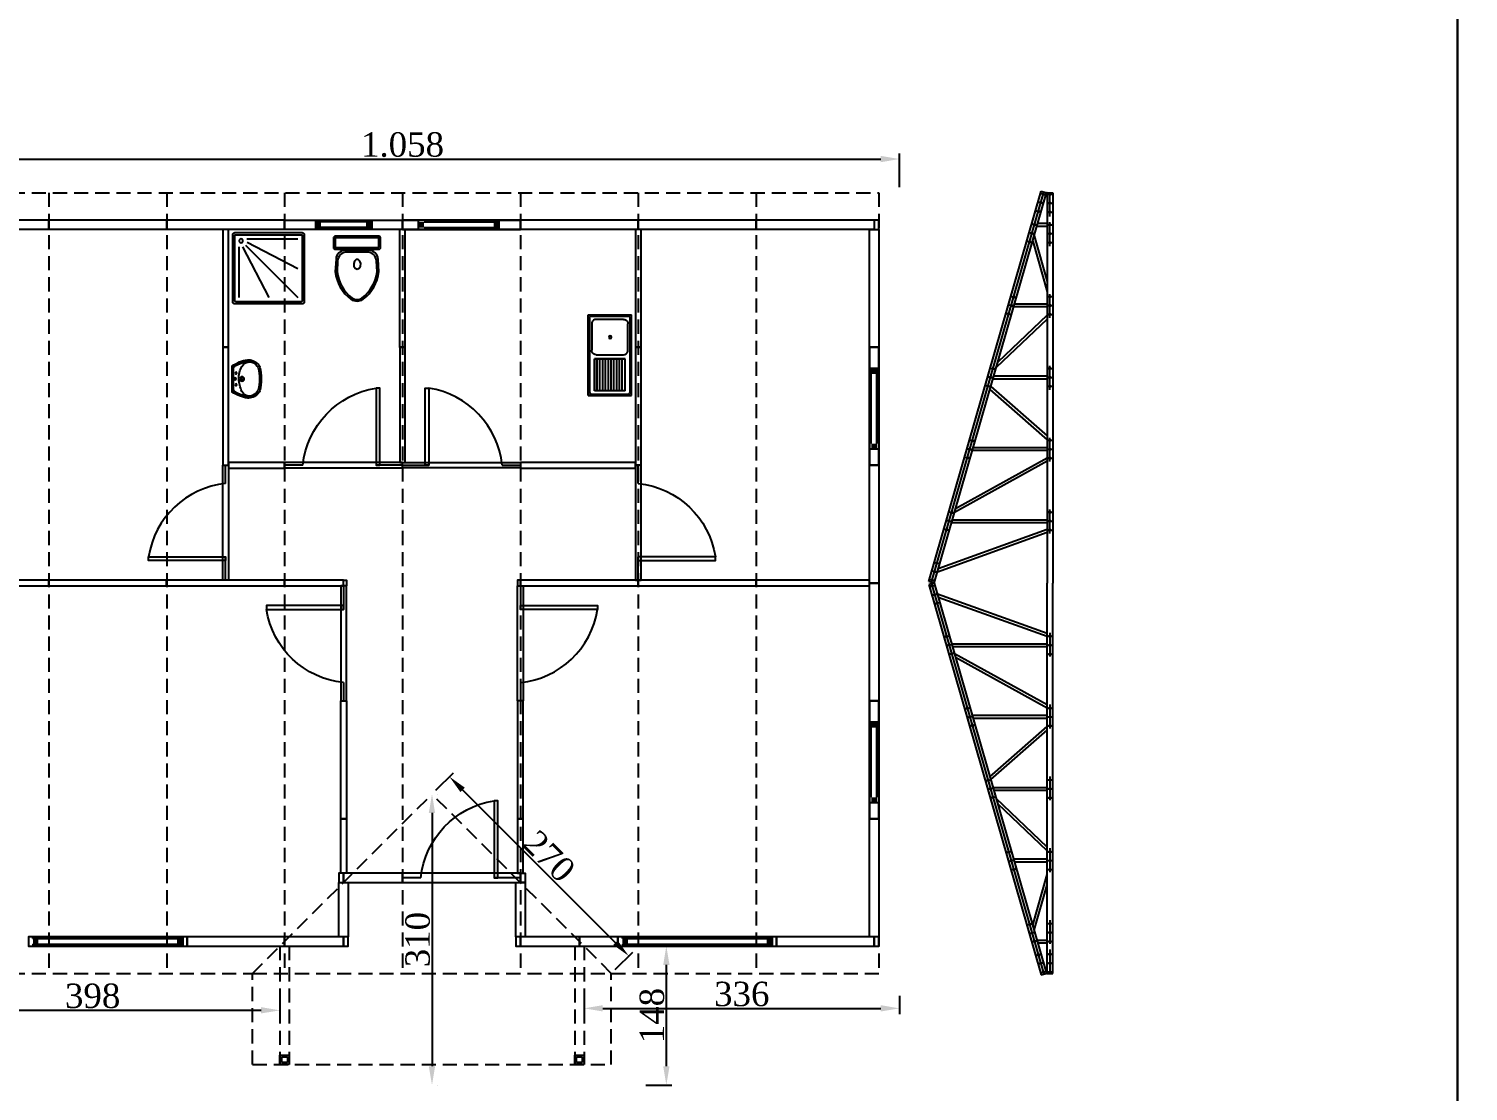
# Model space of a CAD drawing. Header units: millimetres. Extents: x 202729 to 220821, y -210537 to -202962.
# Drawn here: x 208402 to 209934, y -205746 to -204615 of the extents above; entities that cross this region are included whole.
import ezdxf

# ---------------------------------------------------------------- set-up
doc = ezdxf.new("R2010")
doc.units = ezdxf.units.MM
doc.header["$MEASUREMENT"] = 0
doc.linetypes.add('DASHED', pattern=[0.75, 0.5, -0.25])
for name, color, linetype in [('Block1', 255, 'Continuous'), ('DUVAR', 7, 'Continuous'), ('KAPI-PEN', 3, 'Continuous'), ('PANO', 11, 'Continuous'), ('TEFRIS', 4, 'Continuous'), ('ZEMİN', 191, 'Continuous'), ('ÖLÇÜLENDİRME', 121, 'Continuous')]:
    doc.layers.add(name, color=color, linetype=linetype)
doc.styles.add('133', font='times.ttf')
doc.dimstyles.new('MAKAS', dxfattribs={"dimscale": 20, "dimtxt": 1.3, "dimasz": 1, "dimexe": 0.3, "dimexo": 0.3, "dimgap": 0.1, "dimtad": 1, "dimrnd": 1, "dimzin": 12, "dimdsep": 46, "dimlunit": 6, "dimtxsty": '133', "dimcen": 0.8, "dimdle": 0.0005, "dimclrd": 4, "dimclre": 6, "dimclrt": 2, "dimazin": 3, "dimtfac": 1, "dimtmove": 0, "dimatfit": 2, "dimldrblk": 'DOTSMALL', "dimfxl": 0, "dimtolj": 1, "dimtzin": 0, "dimarcsym": 0})

# ---------------------------------------------------------------- blocks, each defined once
blk = doc.blocks.new('110')
blk.add_lwpolyline([(74265.2, -40100.5), (74265.2, -40226), (74275.2, -40226), (74275.2, -40100.5)], close=True)
blk = doc.blocks.new('kg')
at = {"layer": 'PANO', "color": 1}
for p, q in [((-19542.4, -7126.4), (-19602.4, -7126.4)), ((-19542.4, -7132.4), (-19602.4, -7132.4))]:
    blk.add_line(p, q, dxfattribs=at)
for points in [[(-19602.4, -7124.4), (-19602.4, -7134.4)], [(-19542.4, -7124.4), (-19542.4, -7134.4)]]:
    blk.add_lwpolyline(points, dxfattribs=at)
for points in [[(-19602.4, -7126.4), (-19596.4, -7126.4), (-19602.4, -7132.4), (-19596.4, -7132.4)], [(-19542.4, -7126.4), (-19548.4, -7126.4), (-19542.4, -7132.4), (-19548.4, -7132.4)]]:
    blk.add_solid(points, dxfattribs=at)
blk = doc.blocks.new('ehr')
at = {"layer": 'PANO', "color": 1}
for p, q in [((-20063, -6682.3), (-19983, -6682.3)), ((-20063, -6688.3), (-19983, -6688.3))]:
    blk.add_line(p, q, dxfattribs=at)
for points in [[(-20069, -6690.3), (-20069, -6680.3)], [(-19983, -6690.3), (-19983, -6680.3)]]:
    blk.add_lwpolyline(points, dxfattribs=at)
for points in [[(-20069, -6688.3), (-20063, -6688.3), (-20069, -6682.3), (-20063, -6682.3)], [(-19983, -6688.3), (-19989, -6688.3), (-19983, -6682.3), (-19989, -6682.3)]]:
    blk.add_solid(points, dxfattribs=at)
blk = doc.blocks.new('jyt')
at = {"layer": 'PANO', "color": 1}
for p, q in [((-19934.2, -6827.4), (-19934.2, -6747.4)), ((-19928.2, -6827.4), (-19928.2, -6747.4))]:
    blk.add_line(p, q, dxfattribs=at)
for points in [[(-19926.2, -6747.4), (-19936.2, -6747.4)], [(-19926.2, -6833.4), (-19936.2, -6833.4)]]:
    blk.add_lwpolyline(points, dxfattribs=at)
for points in [[(-19928.2, -6747.4), (-19928.2, -6753.4), (-19934.2, -6747.4), (-19934.2, -6753.4)], [(-19928.2, -6833.4), (-19928.2, -6827.4), (-19934.2, -6833.4), (-19934.2, -6827.4)]]:
    blk.add_solid(points, dxfattribs=at)
blk = doc.blocks.new('113')
for points in [[(74265.2, -40728), (74265.2, -40853.5), (74275.2, -40853.5), (74275.2, -40728)], [(74265.2, -40728), (74265.2, -40853.5), (74275.2, -40853.5), (74275.2, -40728)], [(74275.2, -40853.5), (74275.2, -40728), (74265.2, -40728), (74265.2, -40853.5)]]:
    blk.add_lwpolyline(points, close=True)
at = {"layer": 'KAPI-PEN'}
for points in [[(74270.2, -40728), (74270.2, -40756)], [(74270.2, -40834), (74270.2, -40853.5)]]:
    blk.add_lwpolyline(points, dxfattribs=at)
blk.add_lwpolyline([(74270.2, -40834, -0.341049), (74188.2, -40756), (74270.2, -40756), (74270.2, -40752), (74188.2, -40752), (74188.2, -40756)], format="xyb", dxfattribs=at)
blk = doc.blocks.new('gfj')
at = {"layer": 'Block1', "color": 1}
for p, q in [((-3418.2, -20535), (-3418.2, -20533)), ((-3418.2, -20541), (-3418.2, -20543))]:
    blk.add_line(p, q, dxfattribs=at)
at = {"layer": 'PANO', "color": 1}
for p, q in [((-3418.2, -20535), (-3258.7, -20535)), ((-3418.2, -20541), (-3258.7, -20541))]:
    blk.add_line(p, q, dxfattribs=at)
blk.add_lwpolyline([(-3258.7, -20543), (-3258.7, -20533)], dxfattribs=at)
for points in [[(-3418.2, -20541), (-3412.2, -20541), (-3418.2, -20535), (-3412.2, -20535)], [(-3258.7, -20541), (-3264.7, -20541), (-3258.7, -20535), (-3264.7, -20535)]]:
    blk.add_solid(points, dxfattribs=at)
blk = doc.blocks.new('D')
blk.add_lwpolyline([(69161.3, -39614.6), (69286.8, -39614.6), (69286.8, -39608.6), (69161.3, -39608.6)], close=True)
blk = doc.blocks.new('KAPI')
for points in [[(68907.3, -39991.1), (68907.3, -40116.6), (68913.3, -40116.6), (68913.3, -39991.1)], [(68907.3, -39991.1), (68907.3, -40116.6), (68913.3, -40116.6), (68913.3, -39991.1)], [(68913.3, -40116.6), (68913.3, -39991.1), (68907.3, -39991.1), (68907.3, -40116.6)]]:
    blk.add_lwpolyline(points, close=True)
at = {"layer": 'KAPI-PEN'}
for points in [[(68910.3, -39991.1), (68910.3, -40019.1)], [(68910.3, -40097.1), (68910.3, -40116.6)]]:
    blk.add_lwpolyline(points, dxfattribs=at)
blk.add_lwpolyline([(68910.3, -40097.1, -0.341049), (68828.3, -40019.1), (68910.3, -40019.1), (68910.3, -40015.1), (68828.3, -40015.1), (68828.3, -40019.1)], format="xyb", dxfattribs=at)
blk = doc.blocks.new('KLOZET')
at = {"layer": 'TEFRIS'}
for p, q in [((-15, 12.4), (-13.8, 12.4)), ((-15, -12.4), (-13.8, -12.4))]:
    blk.add_line(p, q, dxfattribs=at)
for points in [[(-67.2, -6.6, 0.199825), (-37.9, -23.2), (-24.4, -22.4, 0.397632), (-15, -12.4), (-15, 12.4, 0.397632), (-24.4, 22.4), (-37.9, 23.2, 0.199825), (-67.2, 6.6, 0.284389)], [(-37.8, -21.3), (-26.4, -20.7, 0.398989), (-16.9, -10.7), (-16.9, 10.7, 0.398989), (-26.4, 20.7), (-37.8, 21.3, 0.197715), (-65.7, 5.6, 0.284389), (-65.7, -5.6, 0.197715)], [(-2, -25.1, 0.414214), (0, -23.1), (0, 23.1, 0.414214), (-2, 25.1), (-11.8, 25.1, 0.414214), (-13.8, 23.1), (-13.8, -23.1, 0.414214), (-11.8, -25.1)]]:
    blk.add_lwpolyline(points, format="xyb", close=True, dxfattribs=at)
blk.add_lwpolyline([(-11.9, -23.2), (-1.9, -23.2), (-1.9, 23.2), (-11.9, 23.2)], close=True, dxfattribs=at)
at = {"layer": 'TEFRIS', "linetype": 'Continuous'}
blk.add_polyline3d([(-35, -0.1, 0), (-34.2, -2.2, 0), (-32, -3.6, 0), (-29.1, -3.9, 0), (-26.5, -3, 0), (-24.9, -1.2, 0), (-24.9, 0.9, 0), (-26.5, 2.7, 0), (-29.1, 3.6, 0), (-32, 3.3, 0), (-34.2, 1.9, 0), (-35, -0.1, 0)], dxfattribs=at)
blk = doc.blocks.new('LAVABO')
at = {"layer": 'TEFRIS'}
for points in [[(13.9, 0, 0.112842), (20.4, 16.5, 0.051406), (20.4, 17.4, 0.218961), (14.4, 28.5, 0.113197), (12.7, 29.3, 0.122001), (-12.7, 29.3, 0.113197), (-14.4, 28.5, 0.218961), (-20.4, 17.4, 0.051406), (-20.4, 16.5, 0.112842), (-13.9, 0)], [(10, 1.2, 0.248162), (13.8, 2.8, 0.097547), (18.6, 16.6, 0.057084), (18.6, 17.5, 0.205938), (13.7, 26.7, 0.12541), (11.8, 27.7, 0.11725), (-11.8, 27.7, 0.12541), (-13.7, 26.7, 0.174088), (-18.3, 19.3, 0.114282), (-18.6, 16.6, 0.097547), (-13.8, 2.8, 0.248162), (-10, 1.2)]]:
    blk.add_lwpolyline(points, format="xyb", close=True, dxfattribs=at)
blk.add_lwpolyline([(-18.3, 19.3, 0.321438), (-13.2, 10.3, 0.098457), (0, 7.1, 0.139763), (13.2, 10.3, 0.277065), (18.3, 19.3)], format="xyb", dxfattribs=at)
for centre, radius in [((-6.2, 4), 0.923), ((0, 10.5), 2.31), ((0, 10.5), 1.42), ((0, 3.2), 1.08), ((6.2, 4), 0.923)]:
    blk.add_circle(centre, radius, dxfattribs=at)
blk = doc.blocks.new('DUS')
at = {"layer": 'TEFRIS'}
for p, q in [((-1.6, 0.7), (-73.1, 0.7)), ((-75.3, -1.6), (-75.3, -73.1)), ((-73.1, -2.4), (-73.1, -72.3)), ((-2.4, -1.6), (-72.3, -1.6)), ((-14.5, -6.2), (-68.5, -6.2)), ((-14.6, -9.6), (-68.5, -37.7)), ((-12.9, -12.9), (-68.5, -68.5)), ((-9.6, -14.6), (-37.7, -68.5)), ((-6.2, -68.5), (-6.2, -14.5)), ((-1.6, -72.3), (-1.6, -2.4)), ((0.7, -73.1), (0.7, -1.6)), ((-73.1, -75.3), (-1.6, -75.3)), ((-72.3, -73.1), (-2.4, -73.1))]:
    blk.add_line(p, q, dxfattribs=at)
blk.add_circle((-8.2, -8.2), 2.03, dxfattribs=at)
for centre, radius, start, end in [((-73.1, -1.6), 2.28, 90, 180), ((-1.6, -1.6), 2.28, 0, 90), ((-72.3, -2.4), 0.76, 90, 180), ((-2.4, -2.4), 0.76, 360, 90), ((-73.1, -73.1), 2.28, 180, 270), ((-72.3, -72.3), 0.76, 180, 270), ((-2.4, -72.3), 0.76, 270, 0), ((-1.6, -73.1), 2.28, 270, 360)]:
    blk.add_arc(centre, radius, start, end, dxfattribs=at)
blk = doc.blocks.new('*D7270')
at = {"layer": 'Defpoints', "color": 0}
for p in [(209328.9, -204753.6), (208270.9, -204789.5), (209328.9, -204789.5)]:
    blk.add_point(p, dxfattribs=at)
at = {"layer": 'DUVAR', "color": 6, "lineweight": -2}
for p, q in [((208270.9, -204783.5), (208270.9, -204747.6)), ((209328.9, -204783.5), (209328.9, -204747.6))]:
    blk.add_line(p, q, dxfattribs=at)
at = {"layer": 'DUVAR', "color": 4, "lineweight": -2}
blk.add_line((208290.9, -204753.6), (209308.9, -204753.6), dxfattribs=at)
at = {"layer": 'DUVAR', "color": 4}
for points in [[(208290.9, -204750.3), (208290.9, -204757), (208270.9, -204753.6)], [(209308.9, -204757), (209308.9, -204750.3), (209328.9, -204753.6)]]:
    blk.add_solid(points, dxfattribs=at)
at = {"layer": 'DUVAR', "color": 2, "insert": (208799.9, -204738.4), "char_height": 26, "attachment_point": 5, "style": '133'}
blk.add_mtext('\\A1;1.058', dxfattribs=at)
blk = doc.blocks.new('_DotSmall')
at = {"color": 0, "linetype": 'ByBlock', "const_width": 0.5}
blk.add_lwpolyline([(-0.0625, 0, 1), (0.0625, 0, 1)], format="xyb", close=True, dxfattribs=at)
blk = doc.blocks.new('*D7271')
at = {"layer": 'Defpoints', "color": 0}
for p in [(208993.1, -205638.6), (209328.9, -205638.6), (209328.9, -205657.8)]:
    blk.add_point(p, dxfattribs=at)
at = {"layer": 'DUVAR', "color": 6, "lineweight": -2}
for p, q in [((208993.1, -205644.6), (208993.1, -205663.8)), ((209328.9, -205644.6), (209328.9, -205663.8))]:
    blk.add_line(p, q, dxfattribs=at)
at = {"layer": 'DUVAR', "color": 4, "lineweight": -2}
blk.add_line((209013.1, -205657.8), (209308.9, -205657.8), dxfattribs=at)
at = {"layer": 'DUVAR', "color": 4}
for points in [[(209013.1, -205654.4), (209013.1, -205661.1), (208993.1, -205657.8)], [(209308.9, -205661.1), (209308.9, -205654.4), (209328.9, -205657.8)]]:
    blk.add_solid(points, dxfattribs=at)
at = {"layer": 'DUVAR', "color": 2, "insert": (209161, -205642.6), "char_height": 26, "attachment_point": 5, "style": '133'}
blk.add_mtext('\\A1;336', dxfattribs=at)
blk = doc.blocks.new('*D7272')
at = {"layer": 'Defpoints', "color": 0}
for p in [(208270.9, -205633.1), (208669.4, -205633.1), (208270.9, -205659.9)]:
    blk.add_point(p, dxfattribs=at)
at = {"layer": 'DUVAR', "color": 6, "lineweight": -2}
for p, q in [((208270.9, -205639.1), (208270.9, -205665.9)), ((208669.4, -205639.1), (208669.4, -205665.9))]:
    blk.add_line(p, q, dxfattribs=at)
at = {"layer": 'DUVAR', "color": 4, "lineweight": -2}
blk.add_line((208649.4, -205659.9), (208290.9, -205659.9), dxfattribs=at)
at = {"layer": 'DUVAR', "color": 4}
for points in [[(208290.9, -205656.5), (208290.9, -205663.2), (208270.9, -205659.9)], [(208649.4, -205663.2), (208649.4, -205656.5), (208669.4, -205659.9)]]:
    blk.add_solid(points, dxfattribs=at)
at = {"layer": 'DUVAR', "color": 2, "insert": (208470.1, -205644.6), "char_height": 26, "attachment_point": 5, "style": '133'}
blk.add_mtext('\\A1;398', dxfattribs=at)
blk = doc.blocks.new('*D7273')
at = {"layer": 'Defpoints', "color": 0}
for p in [(209052.8, -205591.5), (209052.8, -205739.5), (209080.7, -205739.5)]:
    blk.add_point(p, dxfattribs=at)
at = {"layer": 'DUVAR', "color": 6, "lineweight": -2}
for p, q in [((209058.8, -205591.5), (209086.7, -205591.5)), ((209058.8, -205739.5), (209086.7, -205739.5))]:
    blk.add_line(p, q, dxfattribs=at)
at = {"layer": 'DUVAR', "color": 4, "lineweight": -2}
blk.add_line((209080.7, -205611.5), (209080.7, -205719.5), dxfattribs=at)
at = {"layer": 'DUVAR', "color": 4}
for points in [[(209084.1, -205611.5), (209077.4, -205611.5), (209080.7, -205591.5)], [(209077.4, -205719.5), (209084.1, -205719.5), (209080.7, -205739.5)]]:
    blk.add_solid(points, dxfattribs=at)
at = {"layer": 'DUVAR', "color": 2, "insert": (209065.5, -205665.5), "char_height": 26, "attachment_point": 5, "rotation": 90, "style": '133'}
blk.add_mtext('\\A1;148', dxfattribs=at)
blk = doc.blocks.new('*D7274')
at = {"layer": 'Defpoints', "color": 0}
for p in [(208831.3, -205429.7), (209040.7, -205602), (209022.1, -205620.5)]:
    blk.add_point(p, dxfattribs=at)
at = {"layer": 'DUVAR', "color": 6, "lineweight": -2}
for p, q in [((208835.5, -205425.4), (208854, -205406.9)), ((209026.4, -205616.3), (209044.9, -205597.8))]:
    blk.add_line(p, q, dxfattribs=at)
at = {"layer": 'DUVAR', "color": 4, "lineweight": -2}
blk.add_line((208863.9, -205425.3), (209026.5, -205587.9), dxfattribs=at)
at = {"layer": 'DUVAR', "color": 4}
for points in [[(208866.3, -205422.9), (208861.6, -205427.6), (208849.8, -205411.1)], [(209024.2, -205590.2), (209028.9, -205585.5), (209040.7, -205602)]]:
    blk.add_solid(points, dxfattribs=at)
at = {"layer": 'DUVAR', "color": 2, "insert": (208956, -205495.8), "char_height": 26, "attachment_point": 5, "rotation": 315, "style": '133'}
blk.add_mtext('\\A1;270', dxfattribs=at)
blk = doc.blocks.new('*D7275')
at = {"layer": 'Defpoints', "color": 0}
for p in [(208831.3, -205429.7), (208831.3, -205739.5), (208831.3, -205739.5)]:
    blk.add_point(p, dxfattribs=at)
at = {"layer": 'DUVAR', "color": 6, "lineweight": -2}
for p, q in [((208837.3, -205429.7), (208837.3, -205429.7)), ((208837.3, -205739.5), (208837.3, -205739.5))]:
    blk.add_line(p, q, dxfattribs=at)
at = {"layer": 'DUVAR', "color": 4, "lineweight": -2}
blk.add_line((208831.3, -205449.7), (208831.3, -205719.5), dxfattribs=at)
at = {"layer": 'DUVAR', "color": 4}
for points in [[(208834.6, -205449.7), (208827.9, -205449.7), (208831.3, -205429.7)], [(208827.9, -205719.5), (208834.6, -205719.5), (208831.3, -205739.5)]]:
    blk.add_solid(points, dxfattribs=at)
at = {"layer": 'DUVAR', "color": 2, "insert": (208816.1, -205584.6), "char_height": 26, "attachment_point": 5, "rotation": 90, "style": '133'}
blk.add_mtext('\\A1;310', dxfattribs=at)
blk = doc.blocks.new('EVYE')
at = {"layer": 'TEFRIS'}
for p, q in [((-45.2, 24.7), (40.8, 24.7)), ((-45.2, 24.7), (-45.2, -21.3)), ((-41.7, 23.2), (37.3, 23.2)), ((-40.2, -12.8, -1.5), (-40.2, 16.2, -1.5)), ((-35.4, 21, -1.5), (-7.4, 21, -1.5)), ((35.8, 18.1, -1.7), (1.9, 18.1, -1.7)), ((1.9, 18.1, -1.7), (1.9, -14.6, -1.7)), ((35.8, -14.6, -1.7), (35.8, 18.1, -1.7)), ((40.8, 24.7), (40.8, -21.3)), ((35.8, 15.1, -1.7), (1.9, 15.1, -1.7)), ((35.8, 12.2, -1.7), (1.9, 12.2, -1.7)), ((35.8, 9.2, -1.7), (1.9, 9.2, -1.7)), ((35.8, 6.2, -1.7), (1.9, 6.2, -1.7)), ((35.8, 3.2, -1.7), (1.9, 3.2, -1.7)), ((35.8, 0.3, -1.7), (1.9, 0.3, -1.7)), ((35.8, -2.7, -1.7), (1.9, -2.7, -1.7)), ((35.8, -5.7, -1.7), (1.9, -5.7, -1.7)), ((35.8, -8.6, -1.7), (1.9, -8.6, -1.7)), ((35.8, -11.6, -1.7), (1.9, -11.6, -1.7)), ((35.8, -14.6, -1.7), (1.9, -14.6, -1.7)), ((40.8, -21.3), (-45.2, -21.3)), ((37.3, -19.8), (-41.8, -19.8))]:
    blk.add_line(p, q, dxfattribs=at)
blk.add_circle((-21.4, 1.3, -4.5), 1.49, dxfattribs=at)
for points, invisible_edges in [([(-35.4, 21, -1.5), (-80.6, 20.6, -1.5), (-36.9, 20.8, -1.5)], 3), ([(-36.9, 20.8, -1.5), (-80.6, 20.6, -1.5), (-38.2, 20.1, -1.5)], 3), ([(-38.2, -16.7, -1.5), (-79.5, 21.7, -1.5), (-39.3, -15.6, -1.5)], 3), ([(-39.3, -15.6, -1.5), (-79.5, 21.7, -1.5), (-40, -14.3, -1.5)], 3), ([(-40, -14.3, -1.5), (-79.5, 21.7, -1.5), (-40.2, -12.8, -1.5)], 3), ([(-38.2, 20.1, -1.5), (-79.5, -18.3, -1.5), (-39.3, 19, -1.5)], 3), ([(-39.3, 19, -1.5), (-79.5, -18.3, -1.5), (-40, 17.7, -1.5)], 3), ([(-40, 17.7, -1.5), (-79.5, -18.3, -1.5), (-40.2, 16.2, -1.5)], 3), ([(37.3, 23.2), (40.8, 24.7), (-45.2, 24.7)], 13), ([(37.3, 23.2), (-45.2, 24.7), (37.3, 23.2)], 3), ([(-45.2, 24.7), (-41.7, 23.2), (37.3, 23.2)], 13), ([(-43.6, 22), (-45.2, 24.7), (-43.1, 22.6)], 3), ([(-43.7, -17.8), (-45.2, 24.7), (-43.7, 21.2)], 3), ([(-43.1, 22.6), (-45.2, 24.7), (-42.5, 23)], 3), ([(-42.5, 23), (-45.2, 24.7), (-41.8, 23.2)], 3), ([(-43.7, 21.2), (-45.2, 24.7), (-43.7, 21.2)], 3), ([(-43.7, 21.2), (-45.2, 24.7), (-43.6, 22)], 3), ([(-43.7, -17.8), (-45.2, 24.7), (-43.7, -17.8)], 3), ([(-41.8, 23.2), (40.8, 24.7), (-41.7, 23.2)], 3), ([(-7.4, 21, -1.5), (37.8, 20.6, -1.5), (-5.9, 20.8, -1.5)], 3), ([(-5.9, 20.8, -1.5), (37.8, 20.6, -1.5), (-4.6, 20.1, -1.5)], 3), ([(-4.6, -16.7, -1.5), (36.7, 21.7, -1.5), (-3.5, -15.6, -1.5)], 3), ([(-4.6, 20.1, -1.5), (36.7, -18.3, -1.5), (-3.5, 19, -1.5)], 3), ([(-3.5, -15.6, -1.5), (36.7, 21.7, -1.5), (-2.9, -14.3, -1.5)], 3), ([(-3.5, 19, -1.5), (36.7, -18.3, -1.5), (-2.9, 17.7, -1.5)], 3), ([(-2.9, -14.3, -1.5), (36.7, 21.7, -1.5), (-2.6, -12.8, -1.5)], 3), ([(-2.9, 17.7, -1.5), (36.7, -18.3, -1.5), (-2.6, 16.2, -1.5)], 3), ([(-2.6, -12.8, -1.5), (36.7, 21.7, -1.5), (-2.6, 16.2, -1.5)], 3), ([(1.9, -14.6, -1.7), (1.9, 18.1, -1.7), (35.8, 18.1, -1.7)], 12), ([(38.1, 23), (40.8, 24.7), (37.3, 23.2)], 3), ([(38.7, 22.6), (40.8, 24.7), (38.1, 23)], 3), ([(39.1, 22), (40.8, 24.7), (38.7, 22.6)], 3), ([(39.3, 21.2), (40.8, 24.7), (39.1, 22)], 3), ([(39.3, -17.8), (40.8, -21.3), (40.8, 24.7)], 13), ([(39.3, -17.8), (40.8, 24.7), (39.3, -17.8)], 3), ([(39.3, -17.8), (40.8, 24.7), (39.3, 21.2)], 3), ([(39.3, 21.2), (40.8, 24.7), (39.3, 21.2)], 3), ([(-36.9, -17.4, -1.5), (-80.6, -17.2, -1.5), (-38.2, -16.7, -1.5)], 3), ([(-35.4, -17.6, -1.5), (-80.6, -17.2, -1.5), (-36.9, -17.4, -1.5)], 3), ([(-43.6, -18.6), (-45.2, -21.3), (-43.7, -17.8)], 3), ([(-43.1, -19.2), (-45.2, -21.3), (-43.6, -18.6)], 3), ([(-42.5, -19.6), (-45.2, -21.3), (-43.1, -19.2)], 3), ([(-41.8, -19.8), (-45.2, -21.3), (-42.5, -19.6)], 3), ([(-41.7, -19.8), (-45.2, -21.3), (-41.8, -19.8)], 3), ([(-35.4, -17.6, -1.5), (37.7, -17.6, -1.5), (-7.4, -17.6, -1.5)], 3), ([(-7.4, -17.6, -1.5), (37.8, -17.2, -1.5), (-5.9, -17.4, -1.5)], 3), ([(-5.9, -17.4, -1.5), (37.8, -17.2, -1.5), (-4.6, -16.7, -1.5)], 3), ([(37.3, -19.8), (40.8, -21.3), (38.1, -19.6)], 3), ([(37.3, -19.8), (40.8, -21.3), (37.3, -19.8)], 3), ([(38.1, -19.6), (40.8, -21.3), (38.7, -19.2)], 3), ([(38.7, -19.2), (40.8, -21.3), (39.1, -18.6)], 3), ([(39.1, -18.6), (40.8, -21.3), (39.3, -17.8)], 3)]:
    blk.add_3dface(points, dxfattribs=dict(at, invisible_edges=invisible_edges))

msp = doc.modelspace()

# ---------------------------------------------------------------- linework, layer by layer
at = {"color": 2}
for points in [[(209922.706, -203379.081), (220819.065, -203379.081), (220819.065, -210537.41), (209922.706, -210537.41)], [(209922.706, -206045.924), (207778.624, -206045.924), (207778.624, -204591.282), (209922.706, -204591.282)]]:
    msp.add_lwpolyline(points, close=True, dxfattribs=at)
for points in [[(208799.893, -204828.549), (208674.393, -204828.549), (208674.393, -204818.549), (208799.893, -204818.549)], [(208674.393, -204818.549), (208799.893, -204818.549), (208799.893, -204828.549), (208674.393, -204828.549)], [(208799.893, -204818.549), (208925.393, -204818.549), (208925.393, -204828.549), (208799.893, -204828.549)], [(208799.893, -204818.549), (208925.393, -204818.549), (208925.393, -204828.549), (208799.893, -204828.549)], [(208799.893, -204818.549), (208925.393, -204818.549), (208925.393, -204828.549), (208799.893, -204828.549)], [(208799.893, -204828.549), (208925.393, -204828.549), (208925.393, -204818.549), (208799.893, -204818.549)], [(208608.643, -204954.049), (208608.643, -205079.549), (208614.643, -205079.549), (208614.643, -204954.049)], [(208796.893, -204954.049), (208796.893, -205076.549), (208802.893, -205076.549), (208802.893, -204954.049)], [(209296.893, -205079.549), (209296.893, -204954.049), (209306.893, -204954.049), (209306.893, -205079.549)], [(209296.893, -205079.549), (209296.893, -204954.049), (209306.893, -204954.049), (209306.893, -205079.549)], [(209296.893, -205079.549), (209296.893, -204954.049), (209306.893, -204954.049), (209306.893, -205079.549)], [(209306.893, -205079.549), (209306.893, -204954.049), (209296.893, -204954.049), (209296.893, -205079.549)], [(208608.643, -205202.049), (208608.643, -205079.549), (208614.643, -205079.549), (208614.643, -205202.049)], [(208608.643, -205202.049), (208608.643, -205079.549), (208614.643, -205079.549), (208614.643, -205202.049)], [(208614.643, -205079.549), (208614.643, -205202.049), (208608.643, -205202.049), (208608.643, -205079.549)], [(208614.643, -205082.549), (208674.393, -205082.549), (208674.393, -205076.549), (208614.643, -205076.549)], [(208925.393, -205082.549), (209047.893, -205082.549), (209047.893, -205076.549), (208925.393, -205076.549)], [(209053.893, -205202.049), (209053.893, -205079.549), (209047.893, -205079.549), (209047.893, -205202.049)], [(209053.893, -205202.049), (209053.893, -205079.549), (209047.893, -205079.549), (209047.893, -205202.049)], [(209047.893, -205079.549), (209047.893, -205202.049), (209053.893, -205202.049), (209053.893, -205079.549)], [(208302.893, -205208.049), (208423.393, -205208.049), (208423.393, -205202.049), (208302.893, -205202.049)], [(208674.393, -205208.049), (208737.143, -205208.049), (208737.143, -205202.049), (208674.393, -205202.049)], [(209176.393, -205208.049), (209296.893, -205208.049), (209296.893, -205202.049), (209176.393, -205202.049)], [(208734.143, -205208.049), (208734.143, -205330.549), (208740.143, -205330.549), (208740.143, -205208.049)], [(208734.143, -205208.049), (208734.143, -205330.549), (208740.143, -205330.549), (208740.143, -205208.049)], [(208740.143, -205330.549), (208740.143, -205208.049), (208734.143, -205208.049), (208734.143, -205330.549)], [(208928.393, -205208.049), (208928.393, -205330.549), (208922.393, -205330.549), (208922.393, -205208.049)], [(208928.393, -205208.049), (208928.393, -205330.549), (208922.393, -205330.549), (208922.393, -205208.049)], [(208922.393, -205330.549), (208922.393, -205208.049), (208928.393, -205208.049), (208928.393, -205330.549)], [(209296.893, -205456.049), (209296.893, -205330.549), (209306.893, -205330.549), (209306.893, -205456.049)], [(209296.893, -205456.049), (209296.893, -205330.549), (209306.893, -205330.549), (209306.893, -205456.049)], [(209296.893, -205456.049), (209296.893, -205330.549), (209306.893, -205330.549), (209306.893, -205456.049)], [(209306.893, -205456.049), (209306.893, -205330.549), (209296.893, -205330.549), (209296.893, -205456.049)], [(208740.143, -205456.049), (208740.143, -205513.799), (208734.143, -205513.799), (208734.143, -205456.049)], [(208922.393, -205456.049), (208922.393, -205513.799), (208928.393, -205513.799), (208928.393, -205456.049)], [(208737.143, -205523.799), (208799.893, -205523.799), (208799.893, -205513.799), (208737.143, -205513.799)], [(208732.143, -205581.549), (208732.143, -205523.799), (208742.143, -205523.799), (208742.143, -205581.549)], [(208920.393, -205581.549), (208920.393, -205523.799), (208930.393, -205523.799), (208930.393, -205581.549)], [(208570.643, -205581.549), (208401.643, -205581.549), (208401.643, -205591.549), (208570.643, -205591.549)], [(208570.643, -205591.549), (208674.393, -205591.549), (208674.393, -205581.549), (208570.643, -205581.549)], [(208674.393, -205591.549), (208737.143, -205591.549), (208737.143, -205581.549), (208674.393, -205581.549)], [(208925.393, -205591.549), (208988.143, -205591.549), (208988.143, -205581.549), (208925.393, -205581.549)], [(208988.143, -205591.549), (209029.143, -205591.549), (209029.143, -205581.549), (208988.143, -205581.549)], [(209198.143, -205581.549), (209029.143, -205581.549), (209029.143, -205591.549), (209198.143, -205591.549)], [(209198.143, -205591.549), (209301.893, -205591.549), (209301.893, -205581.549), (209198.143, -205581.549)]]:
    msp.add_lwpolyline(points, close=True)
at = {"layer": 'Block1', "color": 1, "linetype": 'DASHED', "ltscale": 30}
for p, q in [((208292.893, -204789.549), (209306.893, -204789.549)), ((208423.393, -204789.549), (208423.393, -205620.549)), ((208548.893, -204789.549), (208548.893, -205620.549)), ((208674.393, -204789.549), (208674.393, -205620.549)), ((208799.893, -204789.549), (208799.893, -205620.549)), ((208925.393, -204789.549), (208925.393, -205620.549)), ((209050.893, -204789.549), (209050.893, -205620.549)), ((209176.393, -204789.549), (209176.393, -205620.549)), ((209306.893, -204789.549), (209306.893, -205620.549)), ((208640.393, -205620.549), (208831.268, -205429.674)), ((209022.143, -205620.549), (208831.268, -205429.674)), ((208669.393, -205591.549), (208669.393, -205717.549)), ((208679.393, -205591.549), (208679.393, -205717.549)), ((208983.143, -205591.549), (208983.143, -205717.549)), ((208993.143, -205591.549), (208993.143, -205717.549)), ((208292.893, -205620.549), (208640.393, -205620.549)), ((208640.393, -205717.549), (208640.393, -205620.549)), ((208640.393, -205620.549), (209022.143, -205620.549)), ((209022.143, -205717.549), (209022.143, -205620.549)), ((209022.143, -205620.549), (209306.893, -205620.549)), ((208640.393, -205717.549), (209022.143, -205717.549))]:
    msp.add_line(p, q, dxfattribs=at)
at = {"layer": 'Block1', "color": 1}
for p, q in [((209360.009, -205203.387), (209479.752, -204787.887)), ((209365.774, -205205.049), (209485.517, -204789.549)), ((209479.752, -204787.887), (209485.517, -204789.549)), ((209485.963, -204792.549), (209484.652, -204792.549)), ((209485.963, -204789.549), (209485.517, -204789.549)), ((209485.963, -204789.549), (209485.963, -205205.049)), ((209485.963, -204789.549), (209491.963, -204789.549)), ((209491.963, -204789.549), (209491.963, -205205.049)), ((209476.151, -204822.049), (209485.963, -204822.049)), ((209472.298, -204835.42), (209485.963, -204883.882)), ((209475.286, -204825.049), (209485.963, -204825.049)), ((209470.722, -204840.887), (209485.963, -204894.937)), ((209485.963, -204911.049), (209450.502, -204911.049)), ((209485.963, -204908.049), (209451.367, -204908.049)), ((209485.963, -204923.99), (209431.88, -204975.667)), ((209485.963, -204919.841), (209433.53, -204969.94)), ((209428.456, -204987.549), (209485.963, -204987.549)), ((209429.32, -204984.549), (209485.963, -204984.549)), ((209425.167, -204998.961), (209485.963, -205052.409)), ((209426.085, -204995.774), (209485.963, -205048.414)), ((209485.963, -205064.049), (209406.409, -205064.049)), ((209485.963, -205061.049), (209407.274, -205061.049)), ((209485.963, -205075.422), (209387.43, -205129.906)), ((209485.963, -205071.994), (209388.605, -205125.828)), ((209384.363, -205140.549), (209485.963, -205140.549)), ((209385.227, -205137.549), (209485.963, -205137.549)), ((209365.774, -205205.049), (209360.009, -205203.387)), ((209365.774, -205205.049), (209360.009, -205206.71)), ((209360.009, -205206.71), (209479.752, -205622.21)), ((209365.774, -205205.049), (209485.517, -205620.549)), ((209485.963, -205620.549), (209485.963, -205205.049)), ((209491.963, -205620.549), (209491.963, -205205.049)), ((209384.363, -205269.549), (209485.963, -205269.549)), ((209385.227, -205272.549), (209485.963, -205272.549)), ((209485.963, -205334.676), (209387.43, -205280.192)), ((209485.963, -205338.104), (209388.605, -205284.27)), ((209485.963, -205346.049), (209406.409, -205346.049)), ((209485.963, -205349.049), (209407.274, -205349.049)), ((209425.167, -205411.137), (209485.963, -205357.689)), ((209426.085, -205414.324), (209485.963, -205361.684)), ((209428.456, -205422.549), (209485.963, -205422.549)), ((209429.32, -205425.549), (209485.963, -205425.549)), ((209485.963, -205486.108), (209431.88, -205434.431)), ((209485.963, -205490.257), (209433.53, -205440.157)), ((209485.963, -205499.049), (209450.502, -205499.049)), ((209485.963, -205502.049), (209451.367, -205502.049)), ((209470.722, -205569.211), (209485.963, -205515.161)), ((209472.298, -205574.678), (209485.963, -205526.215)), ((209475.286, -205585.049), (209485.963, -205585.049)), ((209476.151, -205588.049), (209485.963, -205588.049)), ((209479.752, -205622.21), (209485.517, -205620.549)), ((209485.963, -205617.549), (209484.652, -205617.549)), ((209485.963, -205620.549), (209485.517, -205620.549)), ((209485.963, -205620.549), (209491.963, -205620.549))]:
    msp.add_line(p, q, dxfattribs=at)
at = {"layer": 'Block1', "color": 2}
for p, q in [((209362.892, -205204.218), (209482.634, -204788.718)), ((209479.08, -204790.218), (209484.845, -204791.88)), ((209485.963, -204791.049), (209491.963, -204791.049)), ((209473.818, -204808.475), (209479.584, -204810.137)), ((209476.449, -204799.347), (209482.215, -204801.008)), ((209485.963, -204800.549), (209491.963, -204800.549)), ((209469.714, -204822.718), (209475.479, -204824.38)), ((209485.963, -204810.049), (209491.963, -204810.049)), ((209485.963, -204823.549), (209491.963, -204823.549)), ((209467.083, -204831.847), (209472.848, -204833.508)), ((209485.963, -204833.049), (209491.963, -204833.049)), ((209464.452, -204840.975), (209470.218, -204842.637)), ((209485.963, -204842.549), (209491.963, -204842.549)), ((209447.56, -204899.59), (209453.326, -204901.251)), ((209485.963, -204900.049), (209491.963, -204900.049)), ((209444.93, -204908.718), (209450.695, -204910.38)), ((209485.963, -204909.549), (209491.963, -204909.549)), ((209442.299, -204917.847), (209448.064, -204919.508)), ((209485.963, -204919.049), (209491.963, -204919.049)), ((209425.514, -204976.09), (209431.279, -204977.751)), ((209485.963, -204976.549), (209491.963, -204976.549)), ((209422.883, -204985.218), (209428.648, -204986.88)), ((209485.963, -204986.049), (209491.963, -204986.049)), ((209420.252, -204994.347), (209426.018, -204996.008)), ((209485.963, -204995.549), (209491.963, -204995.549)), ((209403.467, -205052.59), (209409.233, -205054.251)), ((209485.963, -205053.049), (209491.963, -205053.049)), ((209400.837, -205061.718), (209406.602, -205063.38)), ((209485.963, -205062.549), (209491.963, -205062.549)), ((209398.206, -205070.847), (209403.971, -205072.508)), ((209485.963, -205072.049), (209491.963, -205072.049)), ((209381.421, -205129.089), (209387.186, -205130.751)), ((209485.963, -205129.549), (209491.963, -205129.549)), ((209378.79, -205138.218), (209384.556, -205139.879)), ((209485.963, -205139.049), (209491.963, -205139.049)), ((209376.16, -205147.346), (209381.925, -205149.008)), ((209485.963, -205148.549), (209491.963, -205148.549)), ((209363.312, -205191.928), (209369.077, -205193.59)), ((209365.942, -205182.8), (209371.708, -205184.461)), ((209360.681, -205201.057), (209366.446, -205202.718)), ((209360.681, -205209.041), (209366.446, -205207.38)), ((209362.892, -205205.88), (209482.634, -205621.38)), ((209363.312, -205218.17), (209369.077, -205216.508)), ((209365.942, -205227.298), (209371.708, -205225.637)), ((209376.16, -205262.751), (209381.925, -205261.09)), ((209485.963, -205261.549), (209491.963, -205261.549)), ((209378.79, -205271.88), (209384.556, -205270.218)), ((209381.421, -205281.008), (209387.186, -205279.347)), ((209485.963, -205271.049), (209491.963, -205271.049)), ((209485.963, -205280.549), (209491.963, -205280.549)), ((209398.206, -205339.251), (209403.971, -205337.59)), ((209485.963, -205338.049), (209491.963, -205338.049)), ((209400.837, -205348.38), (209406.602, -205346.718)), ((209403.467, -205357.508), (209409.233, -205355.847)), ((209485.963, -205347.549), (209491.963, -205347.549)), ((209485.963, -205357.049), (209491.963, -205357.049)), ((209420.252, -205415.751), (209426.018, -205414.09)), ((209485.963, -205414.549), (209491.963, -205414.549)), ((209422.883, -205424.88), (209428.648, -205423.218)), ((209425.514, -205434.008), (209431.279, -205432.347)), ((209485.963, -205424.049), (209491.963, -205424.049)), ((209485.963, -205433.549), (209491.963, -205433.549)), ((209442.299, -205492.251), (209448.064, -205490.59)), ((209485.963, -205491.049), (209491.963, -205491.049)), ((209444.93, -205501.38), (209450.695, -205499.718)), ((209447.56, -205510.508), (209453.326, -205508.847)), ((209485.963, -205500.549), (209491.963, -205500.549)), ((209485.963, -205510.049), (209491.963, -205510.049)), ((209464.452, -205569.123), (209470.218, -205567.461)), ((209485.963, -205567.549), (209491.963, -205567.549)), ((209467.083, -205578.251), (209472.848, -205576.59)), ((209469.714, -205587.38), (209475.479, -205585.718)), ((209485.963, -205577.049), (209491.963, -205577.049)), ((209485.963, -205586.549), (209491.963, -205586.549)), ((209473.818, -205601.623), (209479.584, -205599.961)), ((209485.963, -205600.049), (209491.963, -205600.049)), ((209476.449, -205610.751), (209482.215, -205609.09)), ((209479.08, -205619.88), (209484.845, -205618.218)), ((209485.963, -205609.549), (209491.963, -205609.549)), ((209485.963, -205619.049), (209491.963, -205619.049))]:
    msp.add_line(p, q, dxfattribs=at)
at = {"layer": 'Block1', "color": 1, "linetype": 'DASHED', "ltscale": 30}
for points in [[(208669.393, -205707.549), (208679.393, -205707.549), (208679.393, -205717.549), (208669.393, -205717.549), (208669.393, -205707.549)], [(208983.143, -205707.549), (208993.143, -205707.549), (208993.143, -205717.549), (208983.143, -205717.549), (208983.143, -205707.549)]]:
    msp.add_lwpolyline(points, dxfattribs=at)
for points in [[(208671.393, -205709.549), (208677.393, -205709.549), (208677.393, -205715.549), (208671.393, -205715.549)], [(208985.143, -205709.549), (208991.143, -205709.549), (208991.143, -205715.549), (208985.143, -205715.549)]]:
    msp.add_lwpolyline(points, close=True, dxfattribs=at)
at = {"layer": 'Block1', "color": 1}
for centre, radius in [((209481.963, -204791.049), 0.8), ((209481.963, -204791.049), 0.4), ((209488.963, -204791.049), 0.8), ((209488.963, -204791.049), 0.4), ((209476.701, -204809.306), 0.8), ((209476.701, -204809.306), 0.4), ((209479.332, -204800.177), 0.8), ((209479.332, -204800.177), 0.4), ((209488.963, -204800.549), 0.8), ((209488.963, -204810.049), 0.8), ((209488.963, -204800.549), 0.4), ((209472.597, -204823.549), 0.8), ((209472.596, -204823.549), 0.4), ((209488.963, -204823.549), 0.8), ((209488.963, -204810.049), 0.4), ((209488.963, -204823.549), 0.4), ((209469.966, -204832.677), 0.8), ((209469.966, -204832.677), 0.4), ((209488.963, -204833.049), 0.8), ((209488.963, -204833.049), 0.4), ((209467.335, -204841.806), 0.8), ((209467.335, -204841.806), 0.4), ((209488.963, -204842.549), 0.8), ((209488.963, -204842.549), 0.4), ((209450.443, -204900.42), 0.8), ((209450.443, -204900.42), 0.4), ((209488.963, -204900.049), 0.8), ((209488.963, -204900.049), 0.4), ((209447.812, -204909.549), 0.8), ((209447.812, -204909.549), 0.4), ((209488.963, -204909.549), 0.8), ((209488.963, -204909.549), 0.4), ((209445.182, -204918.677), 0.8), ((209445.182, -204918.677), 0.4), ((209488.963, -204919.049), 0.8), ((209488.963, -204919.049), 0.4), ((209428.397, -204976.92), 0.8), ((209428.397, -204976.92), 0.4), ((209488.963, -204976.549), 0.8), ((209488.963, -204976.549), 0.4), ((209425.766, -204986.049), 0.8), ((209425.766, -204986.049), 0.4), ((209488.963, -204986.049), 0.8), ((209488.963, -204986.049), 0.4), ((209423.135, -204995.177), 0.8), ((209423.135, -204995.177), 0.4), ((209488.963, -204995.549), 0.8), ((209488.963, -204995.549), 0.4), ((209406.35, -205053.42), 0.8), ((209406.35, -205053.42), 0.4), ((209488.963, -205053.049), 0.8), ((209488.963, -205053.049), 0.4), ((209403.719, -205062.549), 0.8), ((209403.719, -205062.549), 0.4), ((209488.963, -205062.549), 0.8), ((209488.963, -205062.549), 0.4), ((209401.089, -205071.677), 0.8), ((209401.089, -205071.677), 0.4), ((209488.963, -205072.049), 0.8), ((209488.963, -205072.049), 0.4), ((209384.304, -205129.92), 0.8), ((209384.304, -205129.92), 0.4), ((209488.963, -205129.549), 0.8), ((209488.963, -205129.549), 0.4), ((209381.673, -205139.049), 0.8), ((209381.673, -205139.049), 0.4), ((209488.963, -205139.049), 0.8), ((209488.963, -205139.049), 0.4), ((209379.042, -205148.177), 0.8), ((209379.042, -205148.177), 0.4), ((209488.963, -205148.549), 0.8), ((209488.963, -205148.549), 0.4), ((209366.194, -205192.759), 0.8), ((209368.825, -205183.63), 0.8), ((209368.825, -205183.63), 0.4), ((209363.564, -205201.887), 0.8), ((209363.564, -205208.21), 0.8), ((209363.563, -205201.887), 0.4), ((209366.194, -205192.759), 0.4), ((209363.563, -205208.21), 0.4), ((209366.194, -205217.339), 0.8), ((209366.194, -205217.339), 0.4), ((209368.825, -205226.467), 0.8), ((209368.825, -205226.467), 0.4), ((209379.042, -205261.921), 0.8), ((209379.042, -205261.921), 0.4), ((209488.963, -205261.549), 0.8), ((209488.963, -205261.549), 0.4), ((209381.673, -205271.049), 0.8), ((209381.673, -205271.049), 0.4), ((209384.304, -205280.178), 0.8), ((209384.304, -205280.178), 0.4), ((209488.963, -205271.049), 0.8), ((209488.963, -205280.549), 0.8), ((209488.963, -205271.049), 0.4), ((209488.963, -205280.549), 0.4), ((209401.089, -205338.421), 0.8), ((209401.089, -205338.421), 0.4), ((209488.963, -205338.049), 0.8), ((209488.963, -205338.049), 0.4), ((209403.719, -205347.549), 0.8), ((209403.719, -205347.549), 0.4), ((209406.35, -205356.678), 0.8), ((209406.35, -205356.678), 0.4), ((209488.963, -205347.549), 0.8), ((209488.963, -205357.049), 0.8), ((209488.963, -205347.549), 0.4), ((209488.963, -205357.049), 0.4), ((209423.135, -205414.921), 0.8), ((209423.135, -205414.921), 0.4), ((209488.963, -205414.549), 0.8), ((209488.963, -205414.549), 0.4), ((209425.766, -205424.049), 0.8), ((209425.766, -205424.049), 0.4), ((209428.397, -205433.178), 0.8), ((209428.397, -205433.178), 0.4), ((209488.963, -205424.049), 0.8), ((209488.963, -205433.549), 0.8), ((209488.963, -205424.049), 0.4), ((209488.963, -205433.549), 0.4), ((209445.182, -205491.42), 0.8), ((209445.182, -205491.42), 0.4), ((209488.963, -205491.049), 0.8), ((209488.963, -205491.049), 0.4), ((209447.812, -205500.549), 0.8), ((209447.812, -205500.549), 0.4), ((209450.443, -205509.677), 0.8), ((209450.443, -205509.677), 0.4), ((209488.963, -205500.549), 0.8), ((209488.963, -205510.049), 0.8), ((209488.963, -205500.549), 0.4), ((209488.963, -205510.049), 0.4), ((209467.335, -205568.292), 0.8), ((209467.335, -205568.292), 0.4), ((209488.963, -205567.549), 0.8), ((209488.963, -205567.549), 0.4), ((209469.966, -205577.42), 0.8), ((209469.966, -205577.42), 0.4), ((209472.597, -205586.549), 0.8), ((209472.596, -205586.549), 0.4), ((209488.963, -205577.049), 0.8), ((209488.963, -205586.549), 0.8), ((209488.963, -205577.049), 0.4), ((209488.963, -205586.549), 0.4), ((209476.701, -205600.792), 0.8), ((209476.701, -205600.792), 0.4), ((209488.963, -205600.049), 0.8), ((209488.963, -205600.049), 0.4), ((209479.332, -205609.92), 0.8), ((209479.332, -205609.92), 0.4), ((209481.963, -205619.049), 0.8), ((209481.963, -205619.049), 0.4), ((209488.963, -205609.549), 0.8), ((209488.963, -205619.049), 0.8), ((209488.963, -205609.549), 0.4), ((209488.963, -205619.049), 0.4)]:
    msp.add_circle(centre, radius, dxfattribs=at)
at = {"layer": 'DUVAR', "color": 1}
for points in [[(209306.893, -204818.549), (209301.893, -204818.549), (209301.893, -204828.549), (209306.893, -204828.549)], [(208737.143, -205202.049), (208740.143, -205202.049), (208740.143, -205208.049), (208737.143, -205208.049)], [(208925.393, -205202.049), (208922.393, -205202.049), (208922.393, -205208.049), (208925.393, -205208.049)], [(208737.143, -205513.799), (208732.143, -205513.799), (208732.143, -205523.799), (208737.143, -205523.799)], [(208925.393, -205513.799), (208930.393, -205513.799), (208930.393, -205523.799), (208925.393, -205523.799)], [(208742.143, -205581.549), (208737.143, -205581.549), (208737.143, -205591.549), (208742.143, -205591.549)], [(208925.393, -205581.549), (208920.393, -205581.549), (208920.393, -205591.549), (208925.393, -205591.549)], [(209306.893, -205581.549), (209301.893, -205581.549), (209301.893, -205591.549), (209306.893, -205591.549)]]:
    msp.add_lwpolyline(points, close=True, dxfattribs=at)
at = {"layer": 'KAPI-PEN'}
for points in [[(208611.643, -205099.049), (208611.643, -205079.549)], [(209050.893, -205099.049), (209050.893, -205079.549)], [(208611.643, -205202.049), (208611.643, -205177.049)], [(209050.893, -205202.049), (209050.893, -205177.049)], [(208737.143, -205208.049), (208737.143, -205233.049)], [(208925.393, -205208.049), (208925.393, -205233.049)], [(208737.143, -205311.049), (208737.143, -205330.549)], [(208925.393, -205311.049), (208925.393, -205330.549)]]:
    msp.add_lwpolyline(points, dxfattribs=at)
for points in [[(208611.643, -205099.049, 0.34104855), (208529.643, -205177.049), (208611.643, -205177.049), (208611.643, -205181.049), (208529.643, -205181.049), (208529.643, -205177.049)], [(209050.893, -205099.049, -0.34104855), (209132.893, -205177.049), (209050.893, -205177.049), (209050.893, -205181.049), (209132.893, -205181.049), (209132.893, -205177.049)], [(208737.143, -205311.049, -0.34104855), (208655.143, -205233.049), (208737.143, -205233.049), (208737.143, -205229.049), (208655.143, -205229.049), (208655.143, -205233.049)], [(208925.393, -205311.049, 0.34104855), (209007.393, -205233.049), (208925.393, -205233.049), (208925.393, -205229.049), (209007.393, -205229.049), (209007.393, -205233.049)]]:
    msp.add_lwpolyline(points, format="xyb", dxfattribs=at)
at = {"layer": 'ZEMİN', "color": 1}
for p, q in [((209485.963, -205151.223), (209369.165, -205193.283)), ((209485.963, -205148.035), (209370.191, -205189.725)), ((209485.963, -205258.874), (209369.165, -205216.815)), ((209485.963, -205262.063), (209370.191, -205220.372))]:
    msp.add_line(p, q, dxfattribs=at)
at = {"layer": 'ÖLÇÜLENDİRME', "color": 2, "ltscale": 0.5}
for p, q in [((209488.963, -204814.927), (209488.963, -204789.549)), ((209488.963, -204846.236), (209488.963, -204820.858)), ((209488.963, -204922.736), (209488.963, -204897.357)), ((209488.963, -204999.236), (209488.963, -204973.857)), ((209488.963, -205075.736), (209488.963, -205050.357)), ((209488.963, -205152.236), (209488.963, -205126.857)), ((209488.963, -205257.862), (209488.963, -205283.24)), ((209488.963, -205334.362), (209488.963, -205359.74)), ((209488.963, -205410.862), (209488.963, -205436.24)), ((209488.963, -205487.362), (209488.963, -205512.74)), ((209488.963, -205563.862), (209488.963, -205589.24)), ((209488.963, -205595.17), (209488.963, -205620.549))]:
    msp.add_line(p, q, dxfattribs=at)

# ---------------------------------------------------------------- block references
at = {"xscale": -1}
for name, p, rotation in [('110', (168197.392, -130553.317), 89.99999999999991), ('110', (168322.892, -130553.317), 89.9999999999999), ('110', (168448.392, -130553.317), 89.9999999999999), ('110', (168824.892, -130553.317), 89.99999999999987), ('110', (168950.392, -130553.317), 89.99999999999986), ('110', (169075.892, -130553.317), 89.99999999999984), ('110', (135031.662, -245054.55), 180), ('KAPI', (168808.818, -136169.217), 89.99999999999991), ('110', (135031.662, -245305.55), 180), ('110', (135031.662, -245431.05), 180), ('D', (169125.568, -136169.217), 89.99999999999993), ('110', (135031.662, -245682.05), 180)]:
    msp.add_blockref(name, p, dxfattribs=dict(at, rotation=rotation))
at = {"rotation": 270}
for name, p in [('D', (248223.218, -135667.217)), ('D', (248411.468, -135667.217)), ('D', (248662.468, -135667.217)), ('D', (248662.468, -135792.717)), ('KAPI', (248790.968, -136169.217)), ('D', (248536.968, -136169.217)), ('113', (249653.395, -131248.567))]:
    msp.add_blockref(name, p, dxfattribs=at)
for p in [(139262.061, -165593.474), (139387.561, -165593.474), (139764.061, -165593.474), (139889.561, -165593.474)]:
    msp.add_blockref('D', p)
at = {"layer": 'Block1', "color": 0}
for name, p in [('kg', (228309.572, -197694.156)), ('ehr', (228885.895, -198138.242)), ('jyt', (229233.047, -198229.087)), ('jyt', (229233.047, -198605.587))]:
    msp.add_blockref(name, p, dxfattribs=at)
at = {"layer": 'Block1', "color": 1, "xscale": -1, "rotation": 180}
for p in [(211824.637, -226124.505), (212452.137, -226124.505)]:
    msp.add_blockref('gfj', p, dxfattribs=at)
at = {"layer": 'TEFRIS', "xscale": -1}
msp.add_blockref('DUS', (208619.875, -204832.543), dxfattribs=at)
at = {"layer": 'TEFRIS', "rotation": 90}
msp.add_blockref('KLOZET', (208751.529, -204835.763), dxfattribs=at)
at = {"layer": 'TEFRIS', "xscale": -1}
for name, p, rotation in [('EVYE', (209022.253, -204964.548, 1.7), 89.99999999999999), ('LAVABO', (208618.652, -204987.728), 270)]:
    msp.add_blockref(name, p, dxfattribs=dict(at, rotation=rotation))

# ---------------------------------------------------------------- dimensions: what is measured, and where the dimension line sits
at = {"layer": 'DUVAR', "color": 1}
for p1, p2, distance, picture, middle in [((208270.893, -204789.549), (209328.893, -204789.549), 35.918, '*D7270', (208799.893, -204738.396)), ((208831.268, -205429.674), (209022.143, -205620.549), 26.202, '*D7274', (208956.006, -205495.811)), ((208831.268270137, -205429.673919565), (208831.268270137, -205739.548919565), 0, '*D7275', (208816.073074942, -205584.611419565)), ((209052.842, -205591.549), (209052.842, -205739.549), 27.887, '*D7273', (209065.534, -205665.549)), ((208669.393, -205633.066), (208270.893, -205633.066), 26.797, '*D7272', (208470.143, -205644.628)), ((208993.143, -205638.629), (209328.893, -205638.629), -19.147, '*D7271', (209161.018, -205642.581))]:
    dim = msp.add_aligned_dim(p1=p1, p2=p2, distance=distance, dimstyle='MAKAS', dxfattribs=at)
    dim.commit()
    dim.dimension.update_dxf_attribs({"geometry": picture, "text_midpoint": middle})

doc.saveas('drawing.dxf')
